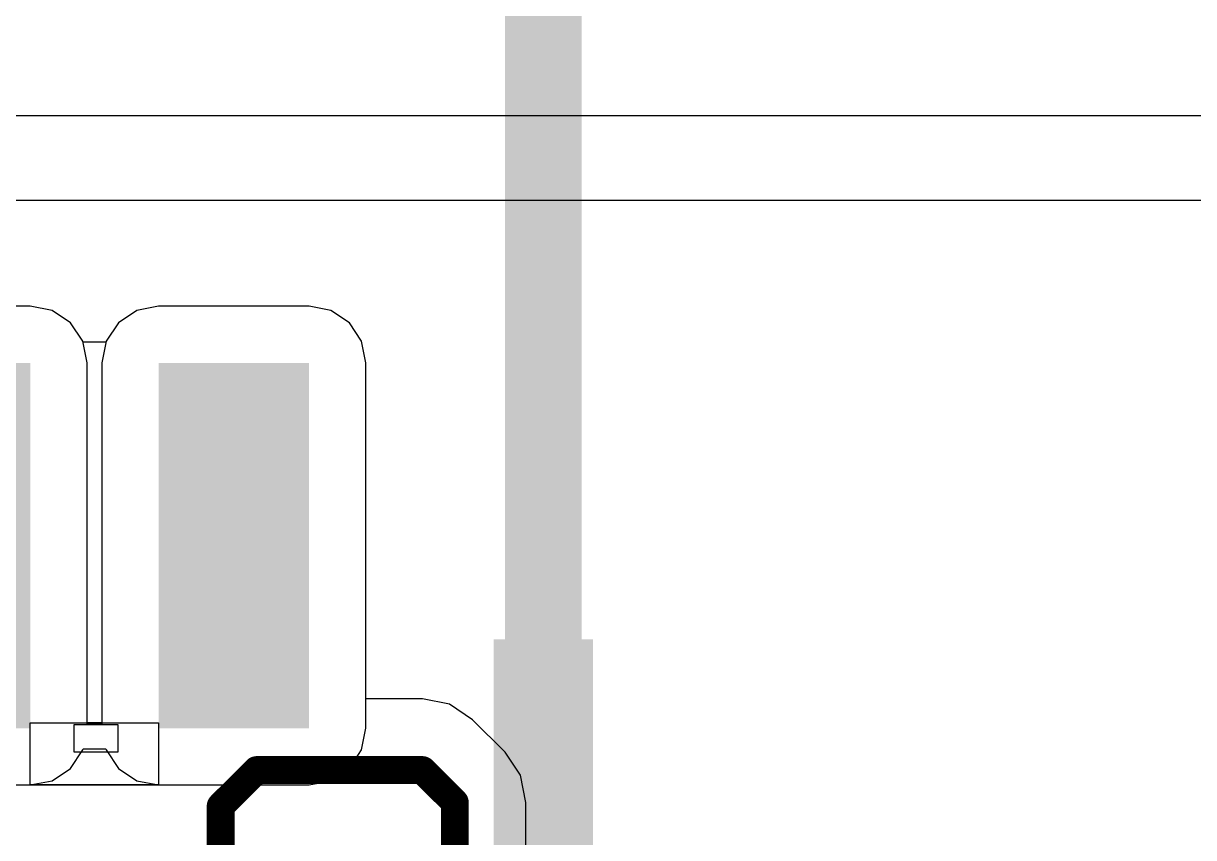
# Model space of a CAD drawing. Header units: inches. Extents: x -3 to 5437, y -3 to 5435.
# Drawn here: x 27.72 to 38.38, y 107.35 to 114.77 of the extents above; entities that cross this region are included whole.
import ezdxf

# ---------------------------------------------------------------- set-up
doc = ezdxf.new("R2010")
doc.units = ezdxf.units.IN
for name, color, linetype in [('Bottom Layer', 5, 'Continuous'), ('GND', 16, 'Continuous'), ('Keep-Out Layer', 6, 'Continuous'), ('PWR', 76, 'Continuous'), ('Top Layer', 1, 'Continuous'), ('Top Paste', 8, 'Continuous'), ('Top Solder', 216, 'Continuous')]:
    doc.layers.add(name, color=color, linetype=linetype)

# ---------------------------------------------------------------- blocks, each defined once
blk = doc.blocks.new('XKNANO_113_197')
at = {"layer": 'Keep-Out Layer'}
for points in [[(-4.366, 1.591), (-2.995, 1.591), (-2.995, 4.919), (-4.366, 4.919)], [(-1.826, 1.591), (-0.455, 1.591), (-0.455, 4.919), (-1.826, 4.919)]]:
    blk.add_hatch(color=6, dxfattribs=at).paths.add_polyline_path(points)
at = {"layer": 'Top Layer'}
blk.add_hatch(color=1, dxfattribs=at).paths.add_polyline_path([(-6.85, 6.31), (-6.15, 6.31), (-6.15, 4.21), (-6.85, 4.21)])
at = {"layer": 'Top Paste'}
blk.add_hatch(color=8, dxfattribs=at).paths.add_polyline_path([(-6.85, 6.31), (-6.15, 6.31), (-6.15, 4.21), (-6.85, 4.21)])
at = {"layer": 'Top Solder'}
blk.add_hatch(color=216, dxfattribs=at).paths.add_polyline_path([(-6.952, 6.412), (-6.048, 6.412), (-6.048, 4.108), (-6.952, 4.108)])

msp = doc.modelspace()

# ---------------------------------------------------------------- hatches: boundary and pattern name
at = {"layer": 'Top Layer'}
msp.add_hatch(color=1, dxfattribs=at).paths.add_polyline_path([(32.103, 106.795), (32.803, 106.795), (32.803, 120.854), (32.103, 120.854)])

# ---------------------------------------------------------------- linework, layer by layer
at = {"layer": 'Bottom Layer'}
for p, q in [((27.779, 112.192), (26.408, 112.192)), ((27.978, 112.152), (27.779, 112.192)), ((28.948, 112.192), (28.75, 112.152)), ((30.319, 112.192), (28.948, 112.192)), ((30.518, 112.152), (30.319, 112.192)), ((28.146, 112.04), (27.978, 112.152)), ((28.75, 112.152), (28.582, 112.04)), ((30.686, 112.04), (30.518, 112.152)), ((28.258, 111.872), (28.146, 112.04)), ((28.582, 112.04), (28.469, 111.872)), ((30.798, 111.872), (30.686, 112.04)), ((28.297, 111.674), (28.258, 111.872)), ((28.469, 111.872), (28.43, 111.674)), ((30.837, 111.674), (30.798, 111.872)), ((28.297, 108.395), (28.297, 111.674)), ((28.43, 111.674), (28.43, 108.395)), ((30.837, 108.346), (30.837, 111.674)), ((27.779, 107.829), (27.779, 108.395)), ((27.779, 108.395), (28.948, 108.395)), ((28.43, 108.395), (28.297, 108.395)), ((28.948, 108.395), (28.948, 107.829)), ((30.798, 108.148), (30.837, 108.346)), ((30.686, 107.98), (30.798, 108.148)), ((30.518, 107.868), (30.686, 107.98)), ((26.544, 107.829), (30.319, 107.829)), ((28.948, 107.829), (27.779, 107.829)), ((30.319, 107.829), (30.518, 107.868))]:
    msp.add_line(p, q, dxfattribs=at)
at = {"layer": 'GND'}
for p, q in [((27.779, 112.192), (26.408, 112.192)), ((27.978, 112.152), (27.779, 112.192)), ((28.948, 112.192), (28.75, 112.152)), ((30.319, 112.192), (28.948, 112.192)), ((30.518, 112.152), (30.319, 112.192)), ((28.146, 112.04), (27.978, 112.152)), ((28.75, 112.152), (28.582, 112.04)), ((30.686, 112.04), (30.518, 112.152)), ((28.258, 111.872), (28.146, 112.04)), ((28.582, 112.04), (28.469, 111.872)), ((30.798, 111.872), (30.686, 112.04)), ((28.26, 111.862), (28.258, 111.872)), ((28.467, 111.862), (28.26, 111.862)), ((28.469, 111.872), (28.467, 111.862)), ((30.837, 111.674), (30.798, 111.872)), ((30.837, 108.346), (30.837, 111.674)), ((30.798, 108.148), (30.837, 108.346)), ((28.146, 107.98), (28.258, 108.148)), ((28.258, 108.148), (28.26, 108.159)), ((28.26, 108.159), (28.467, 108.159)), ((28.467, 108.159), (28.469, 108.148)), ((28.469, 108.148), (28.582, 107.98)), ((30.686, 107.98), (30.798, 108.148)), ((27.978, 107.868), (28.146, 107.98)), ((28.582, 107.98), (28.75, 107.868)), ((30.518, 107.868), (30.686, 107.98)), ((26.631, 107.829), (27.779, 107.829)), ((27.779, 107.829), (27.978, 107.868)), ((28.75, 107.868), (28.948, 107.829)), ((28.948, 107.829), (30.319, 107.829)), ((30.319, 107.829), (30.518, 107.868))]:
    msp.add_line(p, q, dxfattribs=at)
at = {"layer": 'PWR'}
for p, q in [((39.255, 113.926), (21.971, 113.926)), ((21.971, 113.157), (39.255, 113.157)), ((27.779, 112.192), (26.408, 112.192)), ((27.978, 112.152), (27.779, 112.192)), ((28.948, 112.192), (28.75, 112.152)), ((30.319, 112.192), (28.948, 112.192)), ((30.518, 112.152), (30.319, 112.192)), ((28.146, 112.04), (27.978, 112.152)), ((28.75, 112.152), (28.582, 112.04)), ((30.686, 112.04), (30.518, 112.152)), ((28.258, 111.872), (28.146, 112.04)), ((28.582, 112.04), (28.469, 111.872)), ((30.798, 111.872), (30.686, 112.04)), ((28.26, 111.862), (28.258, 111.872)), ((28.467, 111.862), (28.26, 111.862)), ((28.469, 111.872), (28.467, 111.862)), ((30.837, 111.674), (30.798, 111.872)), ((30.837, 108.346), (30.837, 111.674)), ((30.798, 108.148), (30.837, 108.346)), ((28.146, 107.98), (28.258, 108.148)), ((28.258, 108.148), (28.26, 108.159)), ((28.26, 108.159), (28.467, 108.159)), ((28.467, 108.159), (28.469, 108.148)), ((28.469, 108.148), (28.582, 107.98)), ((30.686, 107.98), (30.798, 108.148)), ((27.978, 107.868), (28.146, 107.98)), ((28.582, 107.98), (28.75, 107.868)), ((30.518, 107.868), (30.686, 107.98)), ((26.631, 107.829), (27.779, 107.829)), ((27.779, 107.829), (27.978, 107.868)), ((28.75, 107.868), (28.948, 107.829)), ((28.948, 107.829), (30.319, 107.829)), ((30.319, 107.829), (30.518, 107.868))]:
    msp.add_line(p, q, dxfattribs=at)
at = {"layer": 'Top Layer'}
for p, q in [((27.779, 112.192), (26.408, 112.192)), ((27.978, 112.152), (27.779, 112.192)), ((28.948, 112.192), (28.75, 112.152)), ((30.319, 112.192), (28.948, 112.192)), ((30.518, 112.152), (30.319, 112.192)), ((28.146, 112.04), (27.978, 112.152)), ((28.75, 112.152), (28.582, 112.04)), ((30.686, 112.04), (30.518, 112.152)), ((28.258, 111.872), (28.146, 112.04)), ((28.582, 112.04), (28.469, 111.872)), ((30.798, 111.872), (30.686, 112.04)), ((28.297, 111.674), (28.258, 111.872)), ((28.469, 111.872), (28.43, 111.674)), ((30.837, 111.674), (30.798, 111.872)), ((28.297, 108.381), (28.297, 111.674)), ((28.43, 111.674), (28.43, 108.381)), ((30.837, 108.613), (30.837, 111.674)), ((31.351, 108.613), (30.837, 108.613)), ((31.599, 108.564), (31.351, 108.613)), ((31.809, 108.423), (31.599, 108.564)), ((28.178, 108.127), (28.178, 108.381)), ((28.178, 108.381), (28.575, 108.381)), ((28.43, 108.381), (28.297, 108.381)), ((28.575, 108.381), (28.575, 108.127)), ((32.105, 108.127), (31.809, 108.423)), ((28.575, 108.127), (28.178, 108.127)), ((32.245, 107.917), (32.105, 108.127)), ((32.294, 107.67), (32.245, 107.917)), ((32.294, 106.795), (32.294, 107.67))]:
    msp.add_line(p, q, dxfattribs=at)
for points in [[(29.513, 107.637, 0.254, 0.254, 0), (29.842, 107.965, 0.254, 0.254, 0)], [(29.842, 107.965, 0.254, 0.254, 0), (31.351, 107.965, 0.254, 0.254, 0)], [(31.351, 107.965, 0.254, 0.254, 0), (31.647, 107.67, 0.254, 0.254, 0)], [(31.647, 106.526, 0.254, 0.254, 0), (31.647, 107.67, 0.254, 0.254, 0)], [(29.513, 106.525, 0.254, 0.254, 0), (29.513, 107.637, 0.254, 0.254, 0)]]:
    msp.add_lwpolyline(points, format="xyseb", dxfattribs=at)
for points in [[(29.778, 107.965, 0.127, 0.127, 1), (29.905, 107.965, 0.127, 0.127, 1)], [(29.778, 107.965, 0.127, 0.127, 1), (29.905, 107.965, 0.127, 0.127, 1)], [(31.288, 107.965, 0.127, 0.127, 1), (31.415, 107.965, 0.127, 0.127, 1)], [(31.288, 107.965, 0.127, 0.127, 1), (31.415, 107.965, 0.127, 0.127, 1)], [(31.583, 107.67, 0.127, 0.127, 1), (31.71, 107.67, 0.127, 0.127, 1)], [(31.583, 107.67, 0.127, 0.127, 1), (31.71, 107.67, 0.127, 0.127, 1)], [(29.45, 107.637, 0.127, 0.127, 1), (29.577, 107.637, 0.127, 0.127, 1)], [(29.45, 107.637, 0.127, 0.127, 1), (29.577, 107.637, 0.127, 0.127, 1)]]:
    msp.add_lwpolyline(points, format="xyseb", close=True, dxfattribs=at)

# ---------------------------------------------------------------- block references
at = {"rotation": 180}
msp.add_blockref('XKNANO_113_197', (25.953, 113.265), dxfattribs=at)

doc.saveas('drawing.dxf')
